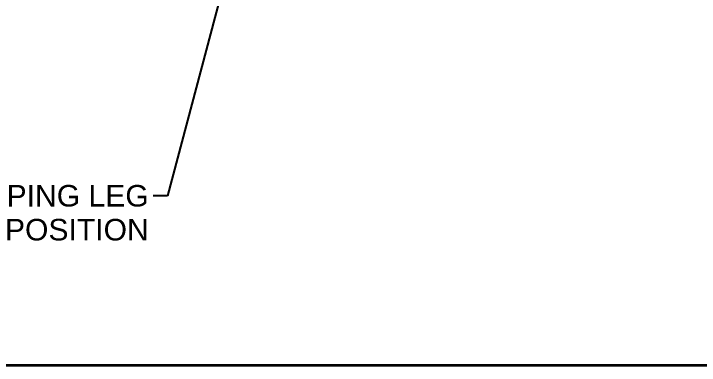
# Model space of a CAD drawing. Header units: inches. Extents: x 19 to 503, y 7 to 322.
# Drawn here: x 89 to 160.6, y 7.5 to 44.2 of the extents above; entities that cross this region are included whole.
import ezdxf

# ---------------------------------------------------------------- set-up
doc = ezdxf.new("R2010")
doc.units = ezdxf.units.IN
doc.header["$LTSCALE"] = 15
doc.header["$MEASUREMENT"] = 0
doc.layers.get('0').update_dxf_attribs({"lineweight": 25})
doc.layers.add('Border', color=7, linetype='Continuous', lineweight=35)
doc.layers.add('Symbol (ANSI)', color=7, linetype='Continuous', lineweight=25)
doc.styles.add('MEMCOR Medium', font='arial.ttf')
doc.dimstyles.new('Default (ANSI)$7', dxfattribs={"dimscale": 15, "dimtxt": 0.15, "dimasz": 0.098425, "dimexe": 0.125, "dimexo": 0.0625, "dimgap": 0.031496, "dimtad": 0, "dimtih": 1, "dimtoh": 1, "dimdec": 4, "dimrnd": 1e-08, "dimzin": 3, "dimdsep": 46, "dimlunit": 5, "dimtxsty": 'MEMCOR Medium', "dimcen": 0.09, "dimdle": 0.393701, "dimclrd": 256, "dimclre": 256, "dimclrt": 256, "dimadec": 0, "dimazin": 1, "dimtfac": 0.8, "dimtofl": 0, "dimtmove": 0, "dimatfit": 3, "dimfxl": 1, "dimfrac": 1, "dimtolj": 1, "dimtzin": 4, "dimlwd": -1, "dimlwe": -1, "dimarcsym": 0})

# ---------------------------------------------------------------- blocks, each defined once
blk = doc.blocks.new('Borders 22x34_D')
at = {"layer": 'Border'}
for q in [(33.5, 0.5), (7.8115, 0.5)]:
    blk.add_line((1.25, 0.5), q, dxfattribs=at)

msp = doc.modelspace()

# ---------------------------------------------------------------- block references
at = {"xscale": 15, "yscale": 15, "zscale": 15}
msp.add_blockref('Borders 22x34_D', (0, 0), dxfattribs=at)

# ---------------------------------------------------------------- texts
at = {"layer": 'Symbol (ANSI)', "insert": (103.140159, 26.330268), "char_height": 2.25000007, "width": 38.78334845, "attachment_point": 3, "line_spacing_factor": 0.944221, "style": 'MEMCOR Medium'}
msp.add_mtext('\\fArial|b0|i0;SHIPPING LEG\\P\\fArial|b0|i0;IN COLLAPSED POSITION', dxfattribs=at)

# ---------------------------------------------------------------- leaders
at = {"layer": 'Symbol (ANSI)', "annotation_type": 0, "has_hookline": 1, "hookline_direction": 1, "text_width": 38.225445}
msp.add_leader([(115.079297, 62.74137), (105.088978, 25.205268), (103.6126, 25.205268)], dimstyle='Default (ANSI)$7', override={"dimtad": 0}, dxfattribs=at)

doc.saveas('drawing.dxf')
